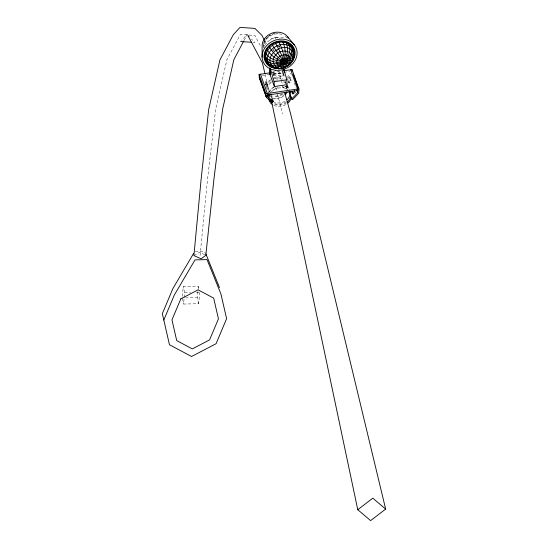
<?xml version="1.0" encoding="UTF-8"?>
<svg xmlns="http://www.w3.org/2000/svg" width="548" height="548" viewBox="0 0 548 548"><rect width="100%" height="100%" fill="white"/><g stroke="black" fill="none" stroke-linecap="round" stroke-linejoin="round"><path stroke-width="0.41" stroke-dasharray="2.74 2.06" d="M274.11 77.398L283.09 76.069L283.289 72.863L273.397 74.302M182.333 296.345L183.292 286.529L198.397 286.2L199.082 289.234M199.767 292.269L198.65 303.722L183.539 304.051L184.101 298.324M184.183 297.509L184.662 292.605L183.292 286.529M200.068 255.464L207.507 179.422L215.624 109.504L226.872 59.842L240.319 34.469L254.875 35.442L261.143 47.224M198.65 303.722L197.28 297.646L198.397 286.2M273.623 75.857L274.603 70.884M279.185 47.662L279.507 46.005M272.5 50.053L273.247 50.402L273.87 49.067M244.127 40.285L247.292 34.319L241.73 40.333M286.974 77.426L290.885 73.322M287.686 78.446L291.303 74.562M289.365 83.022L288.159 79.631L290.18 77.508L289.2 76.857L290.413 80.248L291.392 80.898L289.365 83.022L288.392 82.371L287.666 80.33M288.392 82.371L290.413 80.248M294.557 93.516L295.605 92.413L294.625 91.763M265.383 83.091L266.397 82.214L263.855 80.063M272.76 72.555L274.055 71.452M193.903 255.601L199.664 252.135L205.123 254.984M272.226 72.487L283.131 70.87M262.252 75.542L268.965 74.549M273.157 73.925L283.227 72.439M284.063 72.315L289.933 71.446M273.459 74.288L283.289 72.829M195.287 251.676L199.116 251.237L203.103 251.505L205.596 253.19M184.662 292.605L190.54 292.474M196.41 292.344L198.931 292.29M185.532 297.906L197.28 297.646M278.507 46.614L280.014 46.642M253.183 42.381L254.861 42.491L251.381 39.045M273.342 75.103L283.09 76.069L282.747 70.185M273.247 50.402L274.11 50.546M287.179 78.974L288.159 79.631M265.122 84.276L266.15 85.145M277.226 50.279L278.096 51.45M264.985 41.182L266.547 44.128M270.239 40.073A5.651 4.644 -19.6 0 1 275.082 37.305L276.069 39.963M294.324 82.954L296.043 87.776M290.18 77.508L291.392 80.898M287.433 85.235L288.865 89.256M285.022 80.57L288.173 89.399M266.397 82.214L269.828 91.838M265.184 82.426L268.821 92.722M283.549 73.617L285.083 78.35M278.836 71.487L283.823 89.399M275.774 87.516L276.63 90.824M277.48 94.133L282.61 113.991M282.439 86.214L282.789 87.659A10.679 8.672 -13.8 0 1 287.536 89.543M276.959 86.653L277.315 88.098A10.679 8.672 -13.8 0 0 271.664 91.687M265.15 74.432L269.28 91.817M182.176 297.975L183.539 304.051M282.672 70.959L283.09 76.069M272.959 71.637L273.103 74.158M287.57 85.543A11.46 9.241 -20.2 0 1 287.995 88.755M283.426 96.29A11.46 9.241 -20.2 0 1 273.651 98.893M266.527 86.865A11.46 9.241 -20.2 0 1 271.404 81.816M275.576 80.213A11.46 9.241 -20.2 0 1 278.507 79.926M284.556 81.721A11.46 9.241 -20.2 0 1 287.255 84.803M287.234 85.803A11.46 9.241 -20.2 0 1 286.282 89.927M282.645 94.167A11.46 9.241 -20.2 0 1 274.301 96.866M265.746 84.741A11.46 9.241 -20.2 0 1 270.623 79.693M272.644 78.727A11.46 9.241 -20.2 0 1 283.042 79.145M284.953 81.714A10.679 8.61 -20.2 0 1 285.583 89.749M282.193 93.701A10.679 8.61 -20.2 0 1 272.431 96.023M265.855 86.44A10.679 8.61 -20.2 0 1 272.233 79.583M274.884 78.72A10.679 8.61 -20.2 0 1 281.83 79.337M286.542 85.118A10.679 8.61 -20.2 0 1 287.131 89.577M284.501 94.489A10.679 8.61 -20.2 0 1 273.212 98.147M266.636 88.564A10.679 8.61 -20.2 0 1 271.767 82.337M283.343 81.823A10.679 8.61 -20.2 0 1 285.234 83.262M286.433 101.709A11.46 9.309 -13.8 0 1 273.849 103.408M268.773 92.66A11.46 9.309 -13.8 0 1 273.842 87.132M285.2 86.214A11.46 9.309 -13.8 0 1 289.351 89.324M284.816 101.332A10.679 8.672 -13.8 0 1 274.233 102.181M269.582 91.982A10.679 8.672 -13.8 0 1 274.233 87.016M284.809 86.159A10.679 8.672 -13.8 0 1 288.68 89.057M285.734 104.661A11.46 9.309 -13.8 0 1 273.144 104.99M270.226 93.071A11.46 9.309 -13.8 0 1 277.117 88.139L282.994 87.666A11.46 9.309 -13.8 0 1 287.542 89.31M286.494 102.771A10.679 8.672 -13.8 0 1 273.253 103.593M275.082 37.305A5.535 4.548 -19.6 0 1 280.028 38.62M264.163 48.279A12.714 10.796 -22.7 0 1 269.137 36.654A12.714 10.796 -22.7 0 1 282.617 34.695M285.193 36.182A12.714 10.796 -22.7 0 1 287.166 38.264M263.677 45.546A12.714 10.796 -22.7 0 1 264.109 42.648M264.341 41.936A12.714 10.796 -22.7 0 1 265.355 39.86M265.78 39.209A12.714 10.796 -22.7 0 1 266.78 37.956M267.931 36.826A12.714 10.796 -22.7 0 1 269.917 35.36M272.925 33.949A12.714 10.796 -22.7 0 1 274.521 33.51M264.595 45.628A15.2 12.905 -22.7 0 1 284.686 37.997M263.41 47.717A13.358 11.344 -22.7 0 1 263.41 44.689M263.752 43.169A13.358 11.344 -22.7 0 1 265.513 39.552M266.013 38.887A13.358 11.344 -22.7 0 1 268.431 36.497M268.986 36.086A13.358 11.344 -22.7 0 1 270.767 34.997M272.027 34.408A13.358 11.344 -22.7 0 1 274.692 33.565M276.74 33.264A13.358 11.344 -22.7 0 1 278.103 33.216M279.48 46.231A3.829 3.254 -22.7 0 1 278.747 46.875M279.384 46.162A3.699 3.137 -22.7 0 1 278.672 46.785"/><path stroke-width="0.82" d="M262.088 57.184L262.129 46.361A14.084 11.96 -22.7 0 1 272.671 32.901A14.084 11.96 -22.7 0 1 288.419 38.018M270.116 69.706L270.096 74.781L274.384 86.55L287.131 84.659L286.851 79.803L283.83 69.171M270.322 68.938L270.096 74.781L270.548 73.137M283.974 70.747L292.002 69.562L298.872 88.831L298.742 93.242L292.584 99.688L291.611 99.037L289.029 91.811M265.184 53.841C266.198 81.268 307.483 66.096 289.597 44.388M266.355 49.772L265.41 52.094L265.026 55.218L266.301 60.273C272.061 67.363 292.557 62.808 293.913 53.725L293.42 52.382M293.529 56.848L293.324 58.588L291.255 62.308L287.775 66.157L279.966 56.307L271.74 44.265M292.269 59.944L293.214 57.622M163.79 320.066L174.326 295.023L195.019 259.882L207.041 259.622L220.94 294.002L226.612 318.683L216.076 343.719L191.567 356.501L169.462 344.747L162.345 313.634L172.88 288.597L193.574 253.45M243.73 41.032L233.838 59.691L222.598 109.353L213.919 179.278L205.808 255.341L201.157 258.779L193.903 255.601L201.089 179.559L208.658 109.662L219.899 59.999L233.345 34.62L240.017 27.4L254.895 28.393L261.848 35.291L264.588 40.442M267.486 47.861L266.671 48.998C271.342 57.143 281.809 63.26 291.255 62.308L292.194 61.355M291.611 99.037L297.763 92.591L297.557 89.023L290.68 69.754M260.485 74.22L267.362 93.496L267.54 96.633L266.527 97.51L272.253 102.346L273.267 101.469L270.691 94.249M290.358 63.917L289.755 64.39C280.96 61.362 273.616 53.93 268.719 46.148M357.769 509.695L372.811 498.173L385.655 509.078L370.619 520.6L357.769 509.695L271.637 101.75M285.097 67.705L285.46 67.486C283.843 58.574 279.569 50.169 274.945 42.436M285.46 67.486L282.035 68.678L280.932 68.11M259.279 77.556L266.527 97.51L259.279 77.556L259.094 74.418L270.554 72.733M270.383 68.61L274.103 81.693L286.851 79.803M259.094 74.418L265.972 93.701L298.872 88.831M267.451 95.064L297.646 90.591L297.071 88.988M293.666 55.78L293.392 50.779L291.2 46.018C282.761 36.702 265.718 45.395 265.766 57.225C272.301 64.26 284.015 63.102 292.18 60.04C294.646 50.313 280.432 48.176 275.781 55.012C269.657 60.328 275.034 70.781 282.96 68.281C285.775 59.52 283.015 49.08 278.405 41.333M240.613 41.538L251.505 42.265M277.5 68.397L278.953 68.938L280.439 68.493C285.549 61.445 289.748 51.204 286.09 42.58M268.061 94.996L270.061 96.688L269.212 94.311M268.047 96.722L269.047 97.571M267.54 96.633L273.267 101.469M249.066 36.743L247.908 35.599L262.396 62.842L264.951 73.603M287.44 42.381C294.708 50.053 284.261 65.959 276.069 68.466L271.5 66.555L267.732 62.924L266.924 60.725M272.849 66.356L274.281 67.87M287.556 36.702L294.399 44.909M265.54 58.163L266.581 60.081M282.761 42.032C285.864 48.108 285.57 55.369 284.138 61.869C281.371 64.753 277.788 67.52 273.575 67.288C260.499 56.3 286.392 37.949 293.207 53.142C289.07 60.917 278.192 67.808 269.342 64.554C261.191 51.992 282.473 37.223 292.009 48.217C292.433 53.868 288.358 58.636 284.138 61.869C277.233 61.184 268.328 59.17 265.41 52.094M205.911 253.971L219.488 287.57M293.509 74.918L298.955 90.173M296.9 90.18L297.763 92.591M294.125 90.352L294.625 91.763L292.529 93.961L291.522 91.146M292.248 91.091L293.255 93.913M271.109 99.14L272.253 102.346M267.917 94.4L268.486 95.982M284.727 92.653L290.625 113.813L385.655 509.078M283.563 69.158L284.316 72.425M292.639 48.669L293.036 50.95M292.002 69.562L292.077 70.904M274.103 81.693L274.384 86.55M269.78 67.719L270.185 74.768M265.972 93.701L266.157 96.832M287.063 92.05A11.46 9.241 -20.2 0 1 285.542 94.338M286.364 91.872A10.679 8.61 -20.2 0 1 284.946 94.003M290.098 93.318A10.679 8.672 -13.8 0 1 287.001 99.763M291.365 96.886A11.46 9.309 -13.8 0 1 288.084 102.976M272.027 104.271A11.46 9.309 -13.8 0 1 268.746 98.709M289.885 91.489A11.46 9.309 -13.8 0 1 290.721 92.907M290.632 95.482A10.679 8.672 -13.8 0 1 287.536 101.928M271.952 102.627A10.679 8.672 -13.8 0 1 270.116 100.133M289.214 91.221A10.679 8.672 -13.8 0 1 289.995 92.544M275.582 67.849A15.2 12.905 -22.7 0 1 265.581 51.759A15.2 12.905 -22.7 0 1 285.57 42.045A15.2 12.905 -22.7 0 1 292.776 59.499M277.788 68.596A15.865 13.474 -22.7 0 1 264.876 51.855A15.865 13.474 -22.7 0 1 287.515 42.086A15.865 13.474 -22.7 0 1 291.015 62.883M292.242 45.792A15.2 12.905 -22.7 0 1 292.632 49.69M266.602 60.253A15.2 12.905 -22.7 0 1 264.273 57.321M276.856 60.636C275.13 69.425 289.049 68.418 290.159 61.116C291.885 52.334 277.966 53.341 276.856 60.636M280.535 61.492C279.638 66.041 286.844 65.52 287.419 61.739C288.31 57.191 281.11 57.711 280.535 61.492M180.813 298.852L171.962 319.881L176.723 340.616L192.314 348.905L209.589 339.897L218.44 318.861L213.679 298.133L198.088 289.844L180.813 298.852M275.754 70.281A17.892 15.193 -22.7 0 0 296.317 48.388A17.892 15.193 -22.7 0 0 266.712 45.553A17.892 15.193 -22.7 0 0 275.754 70.281"/></g></svg>
